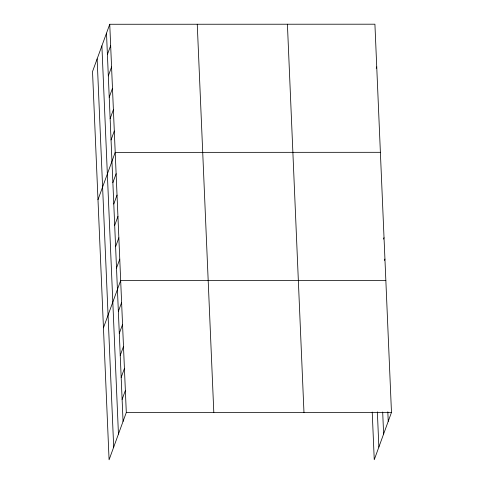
<?xml version="1.0" encoding="UTF-8"?>
<svg xmlns="http://www.w3.org/2000/svg" width="484" height="484" viewBox="0 0 484 484"><rect width="100%" height="100%" fill="white"/><g stroke="black" fill="none" stroke-linecap="round" stroke-linejoin="round"><path stroke-width="0.73" d="M109.747 24.267L92.523 71.578L109.082 459.8L126.3 412.489L109.747 24.267L374.918 24.2L391.477 412.422L374.253 459.733L372.22 412.072M107.406 54.541L110.654 45.617M108.319 75.897L111.568 66.967M109.227 97.248L112.476 88.324M110.14 118.598L113.389 109.674M111.048 139.955L114.297 131.025M97.986 199.692L115.21 152.381L380.382 152.315M112.869 182.656L116.118 173.732M113.782 204.012L117.031 195.082M114.69 225.362L117.939 216.439M115.603 246.713L118.852 237.789M116.511 268.063L119.76 259.14M103.455 327.807L120.673 280.49L385.845 280.43M118.362 311.418L121.611 302.494M119.3 333.416L122.549 324.492M120.238 355.419L123.487 346.49M121.175 377.417L124.424 368.487M122.113 399.415L125.362 390.491M376.237 68.28L376.74 66.907M383.522 239.096L384.024 237.723M384.435 260.446L384.937 259.073M126.3 412.489L391.477 412.422M387.817 411.817L388.228 421.346M382.681 412.017L383.618 434.015M377.363 411.866L378.863 447.065M287.411 24.224L303.97 412.447M197.254 24.242L213.807 412.465M106.498 33.19L123.051 421.413M101.888 45.859L118.441 434.081M97.133 58.909L113.692 447.131"/></g></svg>
